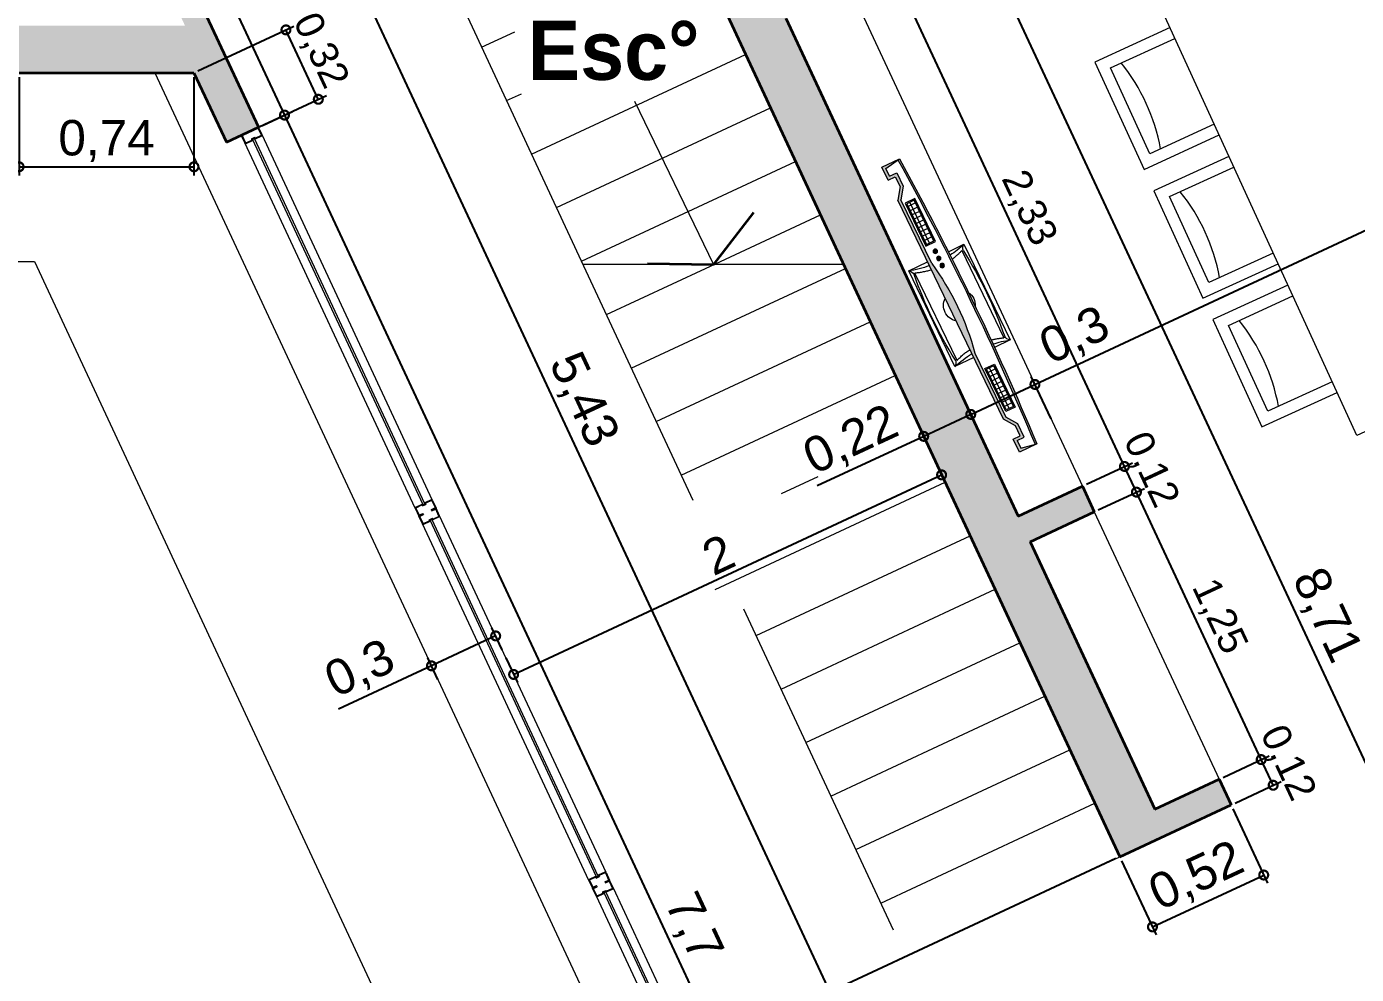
# Model space of a CAD drawing. Header units: millimetres. Extents: x 110427 to 125914, y 76277 to 76441.
# Drawn here: x 114092.03 to 114097.67, y 76383.8 to 76387.81 of the extents above; entities that cross this region are included whole.
import ezdxf

# ---------------------------------------------------------------- set-up
doc = ezdxf.new("R2010")
doc.units = ezdxf.units.MM
doc.linetypes.add('HIDDEN2', pattern=[4.7625, 3.175, -1.5875])
doc.linetypes.add('JIS_02_0.7', pattern=[1.35, 0.75, -0.6])
for name, color, linetype, lineweight in [('0.15', 6, 'Continuous', 15), ('04_CIVIL A CONSTRUIR', 250, 'Continuous', 35), ('06_CIVIL VISTAS GRUESA', 244, 'Continuous', 13), ('07_CIVIL VISTAS MEDIA', 143, 'Continuous', 9), ('08_CIVIL VISTAS FINO', 251, 'Continuous', 5), ('09_CIVIL PROYECCIONES', 230, 'JIS_02_0.7', 5), ('11_CARPINTERIA Y MOBILIARIO', 141, 'Continuous', 9), ('12_HATCH', 8, 'Continuous', 9), ('13_COTAS', 8, 'Continuous', 9)]:
    doc.layers.add(name, color=color, linetype=linetype, lineweight=lineweight)
doc.layers.add('14_TEXTOS', color=4, linetype='Continuous')
doc.styles.add('JDS1', font='GOTHICB.TTF')
doc.styles.add('Swis721 BT', font='swiss.ttf')
doc.dimstyles.new('ISO-23', dxfattribs={"dimscale": 0.03, "dimtxt": 5, "dimasz": 2.5, "dimexe": 1.25, "dimexo": 0.625, "dimtad": 1, "dimtxsty": 'Swis721 BT', "dimblk": 'DOTSMALL', "dimcen": 2.5, "dimclrt": 150, "dimadec": 0, "dimazin": 0, "dimtfac": 1, "dimtmove": 0, "dimatfit": 3, "dimfxl": 0, "dimarcsym": 0})
pattern_1 = [(0, (-691.6089, -394.825658), (0, 0.02), []), (90, (-691.6089, -394.825658), (-0.02, 1e-18), [])]

# ---------------------------------------------------------------- blocks, each defined once
blk = doc.blocks.new('LCD')
at = {"lineweight": 5, "ltscale": 0.5}
for points in [[(0.2106, -0.1015), (0.5108, -0.1015), (0.559, -0.1347), (0.6213, -0.1347), (0.6213, -0.1015), (0.6574, -0.1015), (0.67, -0.171), (0.67, -0.089), (0.6087, -0.089), (0.6087, -0.1222), (0.5629, -0.1222), (0.5147, -0.089), (-0.5147, -0.089), (-0.5629, -0.1222), (-0.6087, -0.1222), (-0.6087, -0.089), (-0.67, -0.089), (-0.67, -0.171), (-0.6574, -0.1015), (-0.6213, -0.1015), (-0.6213, -0.1347), (-0.559, -0.1347), (-0.5108, -0.1015), (-0.2106, -0.1015, 0.093379)], [(0.67, -0.171), (0.6686, -0.1634, -0.02674), (-0.6686, -0.1634), (-0.67, -0.171, 0.026795)], [(-0.2415, -0.1378, 1), (-0.26, -0.1378, 1)], [(-0.2082, -0.1378, 1), (-0.2266, -0.1378, 1)], [(-0.1748, -0.1378, 1), (-0.1932, -0.1378, 1)]]:
    blk.add_hatch(color=98, dxfattribs=at).paths.add_polyline_path(points)
h = blk.add_hatch(color=98, dxfattribs=at)
h.paths.add_polyline_path([(-0.49, -0.1562), (-0.2879, -0.1562), (-0.2879, -0.1115), (-0.49, -0.1115)])
h.paths.add_polyline_path([(-0.4849, -0.1511), (-0.293, -0.1511), (-0.293, -0.1166), (-0.4849, -0.1166)], flags=16)
h = blk.add_hatch(dxfattribs=at)
h.set_pattern_fill('_USER', color=256, scale=0.02, style=0, double=1, pattern_type=0)
h.set_pattern_definition(pattern_1)
h.paths.add_polyline_path([(-0.4849, -0.1511), (-0.293, -0.1511), (-0.293, -0.1166), (-0.4849, -0.1166)])
h = blk.add_hatch(dxfattribs=at)
h.set_pattern_fill('_USER', color=256, scale=0.02, style=0, double=1, pattern_type=0)
h.set_pattern_definition(pattern_1)
h.paths.add_polyline_path([(0.4849, -0.1166), (0.293, -0.1166), (0.293, -0.1511), (0.4849, -0.1511)])
at = {"lineweight": 18, "ltscale": 0.5}
for p, q in [((0.225, 0), (-0.225, 0)), ((-0.225, 0), (-0.225, -0.089)), ((0.225, -0.089), (0.225, 0)), ((-0.225, -0.187), (-0.225, -0.26)), ((0.225, -0.26), (0.225, -0.187)), ((-0.225, -0.26), (0.225, -0.26))]:
    blk.add_line(p, q, dxfattribs=at)
at = {"linetype": 'HIDDEN2', "lineweight": 5, "ltscale": 0.5}
for p, q in [((0.205, -0.02), (-0.205, -0.02)), ((-0.205, -0.24), (0.205, -0.24))]:
    blk.add_line(p, q, dxfattribs=at)
at = {"ltscale": 0.5}
for p, q in [((-0.6087, -0.089), (-0.67, -0.089)), ((-0.67, -0.089), (-0.67, -0.171)), ((-0.6574, -0.1015), (-0.67, -0.171)), ((-0.6213, -0.1015), (-0.6574, -0.1015)), ((-0.6213, -0.1015), (-0.6213, -0.1347)), ((-0.6087, -0.089), (-0.6087, -0.1222)), ((-0.5629, -0.1222), (-0.5147, -0.089)), ((-0.559, -0.1347), (-0.5108, -0.1015)), ((0.5147, -0.089), (-0.5147, -0.089)), ((-0.2106, -0.1015), (-0.5108, -0.1015)), ((0.2106, -0.1015), (0.5108, -0.1015)), ((0.559, -0.1347), (0.5108, -0.1015)), ((0.5629, -0.1222), (0.5147, -0.089)), ((0.67, -0.089), (0.6087, -0.089)), ((0.6087, -0.089), (0.6087, -0.1222)), ((0.6213, -0.1015), (0.6574, -0.1015)), ((0.6213, -0.1015), (0.6213, -0.1347)), ((0.6574, -0.1015), (0.67, -0.171)), ((0.67, -0.171), (0.67, -0.089)), ((-0.6213, -0.1347), (-0.559, -0.1347)), ((-0.6087, -0.1222), (-0.5629, -0.1222)), ((0.6213, -0.1347), (0.559, -0.1347)), ((0.6087, -0.1222), (0.5629, -0.1222))]:
    blk.add_line(p, q, dxfattribs=at)
for points in [[(-0.49, -0.1115), (-0.2879, -0.1115), (-0.2879, -0.1562), (-0.49, -0.1562)], [(0.49, -0.1115), (0.2879, -0.1115), (0.2879, -0.1562), (0.49, -0.1562)], [(-0.4849, -0.1166), (-0.293, -0.1166), (-0.293, -0.1511), (-0.4849, -0.1511)], [(0.4849, -0.1166), (0.293, -0.1166), (0.293, -0.1511), (0.4849, -0.1511)]]:
    blk.add_lwpolyline(points, close=True, dxfattribs=at)
at = {"lineweight": 5, "ltscale": 0.5}
for centre in [(-0.2508, -0.1378), (-0.2174, -0.1378), (-0.184, -0.1378)]:
    blk.add_circle(centre, 0.00921, dxfattribs=at)
at = {"lineweight": 18, "ltscale": 0.5}
for centre, start, end in [((-0.6375, -0.13), 5.4428, 17.4923), ((0.6375, -0.13), 162.5077, 174.5572), ((-0.6375, -0.13), 342.5077, 352.3956), ((0.6375, -0.13), 187.6044, 197.4923)]:
    blk.add_arc(centre, 0.4325, start, end, dxfattribs=at)
at = {"lineweight": 5, "ltscale": 0.5}
for centre, radius, start, end in [((-0.1996, 0.0159), 0.03, 212.1251, 266.9871), ((0.1996, 0.0159), 0.03, 273.0129, 327.8749), ((0, -1.88), 1.8768, 83.8464, 96.1536), ((0, 1.0163), 1.1375, 259.3305, 280.6695), ((0, -0.13), 0.0672, 37.6533, 142.3467), ((0, -0.13), 0.0672, 241.3543, 298.6457), ((-0.1996, -0.2759), 0.03, 93.0129, 147.8749), ((0, 1.62), 1.8768, 263.8464, 276.1536), ((0.1996, -0.2759), 0.03, 32.1251, 86.9871)]:
    blk.add_arc(centre, radius, start, end, dxfattribs=at)
at = {"linetype": 'HIDDEN2', "lineweight": 5, "ltscale": 0.5}
for centre, radius, start, end in [((-0.4905, -0.13), 0.306, 7.7055, 21.071), ((0.4968, -0.13), 0.3118, 159.3448, 172.4407), ((-0.4905, -0.13), 0.306, 338.929, 349.1614), ((0.4968, -0.13), 0.3118, 190.6309, 200.6552)]:
    blk.add_arc(centre, radius, start, end, dxfattribs=at)
at = {"ltscale": 0.5}
for centre, start, end in [((0, 12.3299), 266.93653, 273.06347), ((0, 12.3222), 266.93022, 273.06978)]:
    blk.add_arc(centre, 12.5112, start, end, dxfattribs=at)
blk = doc.blocks.new('_DotSmall')
at = {"color": 0, "linetype": 'ByBlock', "const_width": 0.5}
blk.add_lwpolyline([(-0.0625, 0, 1), (0.0625, 0, 1)], format="xyb", close=True, dxfattribs=at)
blk = doc.blocks.new('*D510')
at = {"layer": '13_COTAS', "color": 0, "lineweight": -2}
for p, q in [((114095.5793, 76389.2103), (114095.5623, 76389.2024)), ((114099.2768, 76381.3253), (114095.5963, 76389.2182)), ((114099.2722, 76381.3231), (114099.3108, 76381.3411))]:
    blk.add_line(p, q, dxfattribs=at)
at = {"layer": 'Defpoints', "color": 0}
for p in [(114095.5963, 76389.2182), (114095.5963, 76389.2182), (114099.2552, 76381.3151)]:
    blk.add_point(p, dxfattribs=at)
at = {"layer": '13_COTAS', "color": 0, "lineweight": -2, "xscale": 0.075, "yscale": 0.075, "zscale": 0.075}
for p, rotation in [((114095.5963, 76389.2182), 114.9999989492911), ((114099.2768, 76381.3253), 294.9999989492911)]:
    blk.add_blockref('_DotSmall', p, dxfattribs=dict(at, rotation=rotation))
at = {"layer": '13_COTAS', "color": 150, "insert": (114097.5355, 76385.3179), "char_height": 0.15, "attachment_point": 5, "rotation": 295, "style": 'Swis721 BT'}
blk.add_mtext('8,71', dxfattribs=at)
blk = doc.blocks.new('*D440')
at = {"layer": '13_COTAS', "color": 0, "lineweight": -2}
for p, q in [((114094.0214, 76385.2332), (114093.7496, 76385.1064)), ((114094.0487, 76385.1747), (114094.0056, 76385.2671)), ((114093.7496, 76385.1064), (114093.3564, 76384.923)), ((114093.7768, 76385.0479), (114093.7337, 76385.1404))]:
    blk.add_line(p, q, dxfattribs=at)
at = {"layer": 'Defpoints', "color": 0}
for p in [(114094.0214, 76385.2332), (114094.0566, 76385.1577), (114093.7848, 76385.0309)]:
    blk.add_point(p, dxfattribs=at)
at = {"layer": '13_COTAS', "color": 0, "lineweight": -2, "xscale": 0.075, "yscale": 0.075, "zscale": 0.075}
for p, rotation in [((114094.0214, 76385.2332), 24.99999999903749), ((114093.7496, 76385.1064), 204.9999999990375)]:
    blk.add_blockref('_DotSmall', p, dxfattribs=dict(at, rotation=rotation))
at = {"layer": '13_COTAS', "color": 150, "insert": (114093.4497, 76385.087), "char_height": 0.15, "attachment_point": 5, "rotation": 25, "style": 'Swis721 BT'}
blk.add_mtext('0,3', dxfattribs=at)
blk = doc.blocks.new('*D441')
at = {"layer": '13_COTAS', "color": 0, "lineweight": -2}
for p, q in [((114094.0975, 76385.07), (114095.9101, 76385.9152)), ((114095.9181, 76385.8982), (114095.926, 76385.8812)), ((114094.0645, 76385.1407), (114094.1134, 76385.036))]:
    blk.add_line(p, q, dxfattribs=at)
at = {"layer": 'Defpoints', "color": 0}
for p in [(114095.9101, 76385.9152), (114095.9101, 76385.9152), (114094.0566, 76385.1577)]:
    blk.add_point(p, dxfattribs=at)
at = {"layer": '13_COTAS', "color": 0, "lineweight": -2, "xscale": 0.075, "yscale": 0.075, "zscale": 0.075}
for p, rotation in [((114095.9101, 76385.9152), 24.99999753929703), ((114094.0975, 76385.07), 204.999997539297)]:
    blk.add_blockref('_DotSmall', p, dxfattribs=dict(at, rotation=rotation))
at = {"layer": '13_COTAS', "color": 150, "insert": (114094.9642, 76385.5776), "char_height": 0.15, "attachment_point": 5, "rotation": 25, "style": 'Swis721 BT'}
blk.add_mtext('2', dxfattribs=at)
blk = doc.blocks.new('*D442')
at = {"layer": '13_COTAS', "color": 0, "lineweight": -2}
for p, q in [((114096.0334, 76386.1714), (114095.8341, 76386.0784)), ((114096.1016, 76386.0252), (114096.0176, 76386.2054)), ((114095.9022, 76385.9322), (114095.8182, 76386.1124)), ((114095.8341, 76386.0784), (114095.3835, 76385.8683))]:
    blk.add_line(p, q, dxfattribs=at)
at = {"layer": 'Defpoints', "color": 0}
for p in [(114096.0334, 76386.1714), (114096.1095, 76386.0082), (114095.9101, 76385.9152)]:
    blk.add_point(p, dxfattribs=at)
at = {"layer": '13_COTAS', "color": 0, "lineweight": -2, "xscale": 0.075, "yscale": 0.075, "zscale": 0.075}
for p, rotation in [((114096.0334, 76386.1714), 24.99999753929703), ((114095.8341, 76386.0784), 204.999997539297)]:
    blk.add_blockref('_DotSmall', p, dxfattribs=dict(at, rotation=rotation))
at = {"layer": '13_COTAS', "color": 150, "insert": (114095.5287, 76386.0564), "char_height": 0.15, "attachment_point": 5, "rotation": 25, "style": 'Swis721 BT'}
blk.add_mtext('0,22', dxfattribs=at)
blk = doc.blocks.new('*D443')
at = {"layer": '13_COTAS', "color": 0, "lineweight": -2}
for p, q in [((114096.3053, 76386.2981), (114096.6623, 76386.4646)), ((114096.0334, 76386.1714), (114096.3053, 76386.2981)), ((114096.3735, 76386.152), (114096.2895, 76386.3321)), ((114096.1016, 76386.0252), (114096.0176, 76386.2054))]:
    blk.add_line(p, q, dxfattribs=at)
at = {"layer": 'Defpoints', "color": 0}
for p in [(114096.3053, 76386.2981), (114096.3814, 76386.135), (114096.1095, 76386.0082)]:
    blk.add_point(p, dxfattribs=at)
at = {"layer": '13_COTAS', "color": 0, "lineweight": -2, "xscale": 0.075, "yscale": 0.075, "zscale": 0.075}
for p, rotation in [((114096.3053, 76386.2981), 24.99999753929703), ((114096.0334, 76386.1714), 204.999997539297)]:
    blk.add_blockref('_DotSmall', p, dxfattribs=dict(at, rotation=rotation))
at = {"layer": '13_COTAS', "color": 150, "insert": (114096.4767, 76386.4985), "char_height": 0.15, "attachment_point": 5, "rotation": 25, "style": 'Swis721 BT'}
blk.add_mtext('0,3', dxfattribs=at)
blk = doc.blocks.new('*D444')
at = {"layer": '13_COTAS', "color": 0, "lineweight": -2}
for p, q in [((114096.3053, 76386.2982), (114099.9306, 76387.9886)), ((114099.9987, 76387.8425), (114099.9147, 76388.0226)), ((114096.3735, 76386.152), (114096.2895, 76386.3321))]:
    blk.add_line(p, q, dxfattribs=at)
at = {"layer": 'Defpoints', "color": 0}
for p in [(114099.9306, 76387.9886), (114100.0067, 76387.8255), (114096.3814, 76386.135)]:
    blk.add_point(p, dxfattribs=at)
at = {"layer": '13_COTAS', "color": 0, "lineweight": -2, "xscale": 0.075, "yscale": 0.075, "zscale": 0.075}
for p, rotation in [((114099.9306, 76387.9886), 24.99999753929703), ((114096.3053, 76386.2982), 204.999997539297)]:
    blk.add_blockref('_DotSmall', p, dxfattribs=dict(at, rotation=rotation))
at = {"layer": '13_COTAS', "color": 150, "insert": (114097.8912, 76387.1411), "char_height": 0.15, "attachment_point": 5, "rotation": 25, "style": 'Swis721 BT'}
blk.add_mtext('4', dxfattribs=at)
blk = doc.blocks.new('*D327')
at = {"layer": '06_CIVIL VISTAS GRUESA', "color": 0, "lineweight": -2}
for p, q in [((114092.0032, 76387.5996), (114092.0032, 76387.1826)), ((114092.7437, 76387.5996), (114092.7437, 76387.1826)), ((114092.0032, 76387.2201), (114092.7437, 76387.2201))]:
    blk.add_line(p, q, dxfattribs=at)
at = {"layer": 'Defpoints', "color": 0}
for p in [(114092.0032, 76387.6183), (114092.7437, 76387.6183), (114092.7437, 76387.2201)]:
    blk.add_point(p, dxfattribs=at)
at = {"layer": '06_CIVIL VISTAS GRUESA', "color": 0, "lineweight": -2, "xscale": 0.075, "yscale": 0.075, "zscale": 0.075, "rotation": 180}
blk.add_blockref('_DotSmall', (114092.0032, 76387.2201), dxfattribs=at)
at = {"layer": '06_CIVIL VISTAS GRUESA', "color": 0, "lineweight": -2, "xscale": 0.075, "yscale": 0.075, "zscale": 0.075}
blk.add_blockref('_DotSmall', (114092.7437, 76387.2201), dxfattribs=at)
at = {"layer": '06_CIVIL VISTAS GRUESA', "color": 150, "insert": (114092.3734, 76387.3293), "char_height": 0.15, "attachment_point": 5, "style": 'Swis721 BT'}
blk.add_mtext('0,74', dxfattribs=at)
blk = doc.blocks.new('*D420')
at = {"layer": '13_COTAS', "color": 0, "lineweight": -2}
for p, q in [((114092.1802, 76389.2262), (114092.3075, 76389.2855)), ((114092.2735, 76389.2697), (114093.1271, 76387.4392)), ((114093.0338, 76387.3956), (114093.1611, 76387.455))]:
    blk.add_line(p, q, dxfattribs=at)
at = {"layer": 'Defpoints', "color": 0}
for p in [(114092.1632, 76389.2182), (114093.1271, 76387.4392), (114093.0168, 76387.3877)]:
    blk.add_point(p, dxfattribs=at)
at = {"layer": '13_COTAS', "color": 0, "lineweight": -2, "xscale": 0.075, "yscale": 0.075, "zscale": 0.075}
for p, rotation in [((114092.2735, 76389.2697), 115.0000001007015), ((114093.1271, 76387.4392), 295.0000001007015)]:
    blk.add_blockref('_DotSmall', p, dxfattribs=dict(at, rotation=rotation))
at = {"layer": '13_COTAS', "color": 150, "insert": (114092.7829, 76388.3929), "char_height": 0.12, "attachment_point": 5, "rotation": 295, "style": 'Swis721 BT'}
blk.add_mtext('2,02', dxfattribs=at)
blk = doc.blocks.new('*D421')
at = {"layer": '13_COTAS', "color": 0, "lineweight": -2}
for p, q in [((114093.0338, 76387.3956), (114093.1612, 76387.455)), ((114093.1272, 76387.4392), (114096.3814, 76380.4606)), ((114096.288, 76380.417), (114096.4154, 76380.4764))]:
    blk.add_line(p, q, dxfattribs=at)
at = {"layer": 'Defpoints', "color": 0}
for p in [(114093.0168, 76387.3877), (114096.3814, 76380.4606), (114096.271, 76380.4091)]:
    blk.add_point(p, dxfattribs=at)
at = {"layer": '13_COTAS', "color": 0, "lineweight": -2, "xscale": 0.075, "yscale": 0.075, "zscale": 0.075}
for p, rotation in [((114093.1272, 76387.4392), 115.0002636944665), ((114096.3814, 76380.4606), 295.0002636944664)]:
    blk.add_blockref('_DotSmall', p, dxfattribs=dict(at, rotation=rotation))
at = {"layer": '13_COTAS', "color": 150, "insert": (114094.8533, 76383.996), "char_height": 0.15, "attachment_point": 5, "rotation": 295.0003, "style": 'Swis721 BT'}
blk.add_mtext('7,7', dxfattribs=at)
blk = doc.blocks.new('*D422')
at = {"layer": '13_COTAS', "color": 0, "lineweight": -2}
for p, q in [((114092.7607, 76387.6262), (114093.1673, 76387.8158)), ((114093.2704, 76387.506), (114093.1333, 76387.8)), ((114092.8978, 76387.3322), (114093.3044, 76387.5218))]:
    blk.add_line(p, q, dxfattribs=at)
at = {"layer": 'Defpoints', "color": 0}
for p in [(114093.1333, 76387.8), (114092.7437, 76387.6183), (114092.8808, 76387.3243)]:
    blk.add_point(p, dxfattribs=at)
at = {"layer": '13_COTAS', "color": 0, "lineweight": -2, "xscale": 0.075, "yscale": 0.075, "zscale": 0.075}
for p, rotation in [((114093.1333, 76387.8), 115.0000000016302), ((114093.2704, 76387.506), 295.0000000016302)]:
    blk.add_blockref('_DotSmall', p, dxfattribs=dict(at, rotation=rotation))
at = {"layer": '13_COTAS', "color": 150, "insert": (114093.2755, 76387.7106), "char_height": 0.12, "attachment_point": 5, "rotation": 295, "style": 'Swis721 BT'}
blk.add_mtext('0,32', dxfattribs=at)
blk = doc.blocks.new('*D423')
at = {"layer": '13_COTAS', "color": 0, "lineweight": -2}
for p, q in [((114094.3529, 76389.2103), (114093.1076, 76388.6296)), ((114093.1416, 76388.6455), (114095.4361, 76383.7248)), ((114096.6475, 76384.2897), (114095.4021, 76383.709))]:
    blk.add_line(p, q, dxfattribs=at)
at = {"layer": 'Defpoints', "color": 0}
for p in [(114094.3699, 76389.2182), (114096.6644, 76384.2976), (114095.4361, 76383.7248)]:
    blk.add_point(p, dxfattribs=at)
at = {"layer": '13_COTAS', "color": 0, "lineweight": -2, "xscale": 0.075, "yscale": 0.075, "zscale": 0.075}
for p, rotation in [((114093.1416, 76388.6455), 114.9999999980233), ((114095.4361, 76383.7248), 294.9999999980233)]:
    blk.add_blockref('_DotSmall', p, dxfattribs=dict(at, rotation=rotation))
at = {"layer": '13_COTAS', "color": 150, "insert": (114094.3878, 76386.2313), "char_height": 0.15, "attachment_point": 5, "rotation": 295, "style": 'Swis721 BT'}
blk.add_mtext('5,43', dxfattribs=at)
blk = doc.blocks.new('*D424')
at = {"layer": '13_COTAS', "color": 0, "lineweight": -2}
for p, q in [((114097.1437, 76384.5004), (114097.2901, 76384.1865)), ((114096.6724, 76384.2806), (114096.8188, 76383.9667)), ((114096.8029, 76384.0007), (114097.2742, 76384.2205))]:
    blk.add_line(p, q, dxfattribs=at)
at = {"layer": 'Defpoints', "color": 0}
for p in [(114097.1358, 76384.5174), (114096.6645, 76384.2976), (114097.2742, 76384.2205)]:
    blk.add_point(p, dxfattribs=at)
at = {"layer": '13_COTAS', "color": 0, "lineweight": -2, "xscale": 0.075, "yscale": 0.075, "zscale": 0.075}
for p, rotation in [((114097.2742, 76384.2205), 24.99999999054228), ((114096.8029, 76384.0007), 204.9999999905423)]:
    blk.add_blockref('_DotSmall', p, dxfattribs=dict(at, rotation=rotation))
at = {"layer": '13_COTAS', "color": 150, "insert": (114096.9924, 76384.2095), "char_height": 0.15, "attachment_point": 5, "rotation": 25, "style": 'Swis721 BT'}
blk.add_mtext('0,52', dxfattribs=at)
blk = doc.blocks.new('*D425')
at = {"layer": '13_COTAS', "color": 0, "lineweight": -2}
for p, q in [((114097.102, 76384.6341), (114097.2974, 76384.7252)), ((114097.3141, 76384.6006), (114097.2634, 76384.7093)), ((114097.1527, 76384.5253), (114097.3481, 76384.6164))]:
    blk.add_line(p, q, dxfattribs=at)
at = {"layer": 'Defpoints', "color": 0}
for p in [(114097.2634, 76384.7093), (114097.085, 76384.6262), (114097.1358, 76384.5174)]:
    blk.add_point(p, dxfattribs=at)
at = {"layer": '13_COTAS', "color": 0, "lineweight": -2, "xscale": 0.075, "yscale": 0.075, "zscale": 0.075}
for p, rotation in [((114097.2634, 76384.7093), 114.999999990934), ((114097.3141, 76384.6006), 294.999999990934)]:
    blk.add_blockref('_DotSmall', p, dxfattribs=dict(at, rotation=rotation))
at = {"layer": '13_COTAS', "color": 150, "insert": (114097.3713, 76384.6934), "char_height": 0.12, "attachment_point": 5, "rotation": 295, "style": 'Swis721 BT'}
blk.add_mtext('0,12', dxfattribs=at)
blk = doc.blocks.new('*D426')
at = {"layer": '13_COTAS', "color": 0, "lineweight": -2}
for p, q in [((114096.5737, 76385.7669), (114096.7691, 76385.8581)), ((114097.2634, 76384.7093), (114096.7351, 76385.8422)), ((114097.102, 76384.6341), (114097.2974, 76384.7252))]:
    blk.add_line(p, q, dxfattribs=at)
at = {"layer": 'Defpoints', "color": 0}
for p in [(114096.7351, 76385.8422), (114096.5567, 76385.759), (114097.085, 76384.6261)]:
    blk.add_point(p, dxfattribs=at)
at = {"layer": '13_COTAS', "color": 0, "lineweight": -2, "xscale": 0.075, "yscale": 0.075, "zscale": 0.075}
for p, rotation in [((114096.7351, 76385.8422), 115.0000100572476), ((114097.2634, 76384.7093), 295.0000100572476)]:
    blk.add_blockref('_DotSmall', p, dxfattribs=dict(at, rotation=rotation))
at = {"layer": '13_COTAS', "color": 150, "insert": (114097.0818, 76385.3143), "char_height": 0.12, "attachment_point": 5, "rotation": 295, "style": 'Swis721 BT'}
blk.add_mtext('1,25', dxfattribs=at)
blk = doc.blocks.new('*D257')
at = {"layer": '13_COTAS', "color": 0, "lineweight": -2}
for p, q in [((114096.523, 76385.8757), (114096.7184, 76385.9668)), ((114096.7351, 76385.8422), (114096.6844, 76385.951)), ((114096.5737, 76385.7669), (114096.7691, 76385.8581))]:
    blk.add_line(p, q, dxfattribs=at)
at = {"layer": 'Defpoints', "color": 0}
for p in [(114096.6844, 76385.951), (114096.506, 76385.8678), (114096.5567, 76385.759)]:
    blk.add_point(p, dxfattribs=at)
at = {"layer": '13_COTAS', "color": 0, "lineweight": -2, "xscale": 0.075, "yscale": 0.075, "zscale": 0.075}
for p, rotation in [((114096.6844, 76385.951), 115.0000000006787), ((114096.7351, 76385.8422), 295.0000000006787)]:
    blk.add_blockref('_DotSmall', p, dxfattribs=dict(at, rotation=rotation))
at = {"layer": '13_COTAS', "color": 150, "insert": (114096.7923, 76385.9351), "char_height": 0.12, "attachment_point": 5, "rotation": 295, "style": 'Swis721 BT'}
blk.add_mtext('0,12', dxfattribs=at)
blk = doc.blocks.new('*D427')
at = {"layer": '13_COTAS', "color": 0, "lineweight": -2}
for p, q in [((114095.5397, 76387.9845), (114095.735, 76388.0756)), ((114096.6844, 76385.951), (114095.7011, 76388.0598)), ((114096.523, 76385.8757), (114096.7184, 76385.9668))]:
    blk.add_line(p, q, dxfattribs=at)
at = {"layer": 'Defpoints', "color": 0}
for p in [(114095.7011, 76388.0598), (114095.5227, 76387.9766), (114096.506, 76385.8678)]:
    blk.add_point(p, dxfattribs=at)
at = {"layer": '13_COTAS', "color": 0, "lineweight": -2, "xscale": 0.075, "yscale": 0.075, "zscale": 0.075}
for p, rotation in [((114095.7011, 76388.0598), 115.0000465365312), ((114096.6844, 76385.951), 295.0000465365312)]:
    blk.add_blockref('_DotSmall', p, dxfattribs=dict(at, rotation=rotation))
at = {"layer": '13_COTAS', "color": 150, "insert": (114096.2753, 76387.0439), "char_height": 0.12, "attachment_point": 5, "rotation": 295, "style": 'Swis721 BT'}
blk.add_mtext('2,33', dxfattribs=at)

msp = doc.modelspace()

# ---------------------------------------------------------------- hatches: boundary and pattern name
at = {"layer": '12_HATCH'}
h = msp.add_hatch(color=1, dxfattribs=at)
h.dxf.hatch_style = 1
h.paths.add_polyline_path([(114093.3882, 76389.5182), (114092.0032, 76389.5182), (114092.0032, 76389.2182), (114092.0532, 76389.2182), (114092.7056, 76387.8183), (114092.0032, 76387.8183), (114092.0032, 76387.6183), (114092.7437, 76387.6183), (114092.8808, 76387.3243), (114093.0168, 76387.3877), (114092.1632, 76389.2182), (114093.3882, 76389.2182)])
h = msp.add_hatch(color=1, dxfattribs=at)
h.dxf.hatch_style = 1
h.paths.add_polyline_path([(114094.9437, 76389.5182), (114094.2882, 76389.5182), (114094.2882, 76389.2182), (114094.3699, 76389.2182), (114096.6645, 76384.2976), (114097.1358, 76384.5174), (114097.085, 76384.6261), (114096.8131, 76384.4994), (114096.2848, 76385.6322), (114096.5567, 76385.759), (114096.506, 76385.8678), (114096.2341, 76385.741), (114095.2508, 76387.8498), (114095.5227, 76387.9766), (114095.472, 76388.0853), (114095.2001, 76387.9586), (114094.6127, 76389.2182), (114094.9437, 76389.2182)])

# ---------------------------------------------------------------- linework, layer by layer
at = {"layer": '0.15'}
msp.add_line((114092.0686, 76386.8183), (114095.274, 76379.9442), dxfattribs=at)
at = {"layer": '04_CIVIL A CONSTRUIR'}
for p, q in [((114092.1632, 76389.2182), (114093.0168, 76387.3877)), ((114094.3699, 76389.2182), (114096.6644, 76384.2976)), ((114095.2508, 76387.8498), (114096.2341, 76385.741)), ((114092.0032, 76387.6183), (114092.7437, 76387.6183)), ((114092.7437, 76387.6183), (114092.8808, 76387.3243)), ((114092.8808, 76387.3243), (114093.0168, 76387.3877)), ((114094.9435, 76386.8052), (114095.1144, 76387.0264)), ((114094.9435, 76386.8052), (114094.664, 76386.8093)), ((114096.2341, 76385.741), (114096.506, 76385.8678)), ((114096.506, 76385.8678), (114096.5567, 76385.759)), ((114096.2848, 76385.6322), (114096.5567, 76385.759)), ((114096.2848, 76385.6322), (114096.8131, 76384.4994)), ((114096.8131, 76384.4994), (114097.085, 76384.6262)), ((114097.085, 76384.6262), (114097.1358, 76384.5174)), ((114096.6645, 76384.2976), (114097.1358, 76384.5174))]:
    msp.add_line(p, q, dxfattribs=at)
at = {"layer": '06_CIVIL VISTAS GRUESA'}
for p, q in [((114093.8564, 76387.9534), (114094.3841, 76386.8217)), ((114093.962, 76387.7268), (114094.1027, 76387.7924)), ((114094.1733, 76387.2737), (114095.0797, 76387.6963)), ((114094.0677, 76387.5002), (114094.131, 76387.5298)), ((114094.279, 76387.0471), (114095.1853, 76387.4697)), ((114094.3846, 76386.8205), (114095.291, 76387.2431)), ((114094.9107, 76386.79), (114095.3966, 76387.0166))]:
    msp.add_line(p, q, dxfattribs=at)
at = {"layer": '07_CIVIL VISTAS MEDIA'}
for p, q in [((114092.9443, 76387.3539), (114092.9628, 76387.3625)), ((114092.9443, 76387.3539), (114092.9628, 76387.3625)), ((114092.9595, 76387.3213), (114092.9443, 76387.3539)), ((114092.9622, 76387.3225), (114092.9487, 76387.3515)), ((114092.9491, 76387.3529), (114092.964, 76387.3598)), ((114092.9628, 76387.3625), (114092.964, 76387.3598)), ((114092.9982, 76387.3791), (114093.0168, 76387.3877)), ((114092.9982, 76387.3791), (114093.0168, 76387.3877)), ((114092.9982, 76387.3791), (114092.9995, 76387.3763)), ((114092.9995, 76387.3763), (114093.0144, 76387.3833)), ((114093.0288, 76387.3525), (114093.0042, 76387.341)), ((114093.0293, 76387.3538), (114093.0157, 76387.3828)), ((114093.032, 76387.3551), (114093.0168, 76387.3877)), ((114093.7537, 76385.8074), (114093.032, 76387.3551)), ((114093.6811, 76385.7736), (114092.9595, 76387.3213)), ((114092.9635, 76387.322), (114092.9881, 76387.3335)), ((114092.9648, 76387.3193), (114092.9921, 76387.3321)), ((114092.987, 76387.3384), (114093.0012, 76387.345)), ((114092.987, 76387.3384), (114092.9886, 76387.3348)), ((114092.9909, 76387.3369), (114092.9998, 76387.341)), ((114092.9909, 76387.3369), (114092.9926, 76387.3334)), ((114092.9921, 76387.3365), (114092.9994, 76387.3399)), ((114093.7138, 76385.7888), (114092.9921, 76387.3365)), ((114093.721, 76385.7922), (114092.9994, 76387.3399)), ((114093.0014, 76387.3375), (114092.9998, 76387.341)), ((114093.0029, 76387.3415), (114093.0012, 76387.345)), ((114093.03, 76387.3498), (114093.0027, 76387.337)), ((114093.6831, 76385.7789), (114093.7104, 76385.7917)), ((114093.6839, 76385.7749), (114093.6974, 76385.7459)), ((114093.6843, 76385.7762), (114093.7089, 76385.7877)), ((114093.7119, 76385.7837), (114093.7103, 76385.7872)), ((114093.7134, 76385.7877), (114093.7117, 76385.7912)), ((114093.7119, 76385.7837), (114093.7262, 76385.7903)), ((114093.7134, 76385.7877), (114093.7222, 76385.7918)), ((114093.7138, 76385.7888), (114093.721, 76385.7922)), ((114093.7206, 76385.7953), (114093.7222, 76385.7918)), ((114093.7483, 76385.8094), (114093.721, 76385.7966)), ((114093.7245, 76385.7939), (114093.7262, 76385.7903)), ((114093.7496, 76385.8067), (114093.725, 76385.7952)), ((114093.7491, 76385.7689), (114093.764, 76385.7758)), ((114093.7503, 76385.7662), (114093.7689, 76385.7748)), ((114093.7503, 76385.7662), (114093.7689, 76385.7748)), ((114093.7509, 76385.8062), (114093.7645, 76385.7772)), ((114093.7537, 76385.8074), (114093.7689, 76385.7748)), ((114093.7841, 76385.7422), (114093.7689, 76385.7748)), ((114093.6811, 76385.7736), (114093.6964, 76385.741)), ((114093.6964, 76385.741), (114093.7149, 76385.7496)), ((114093.6964, 76385.741), (114093.7149, 76385.7496)), ((114093.7116, 76385.7084), (114093.6964, 76385.741)), ((114093.6987, 76385.7454), (114093.7136, 76385.7523)), ((114093.7143, 76385.7096), (114093.7007, 76385.7387)), ((114093.7012, 76385.74), (114093.7161, 76385.7469)), ((114093.7149, 76385.7496), (114093.7136, 76385.7523)), ((114093.7149, 76385.7496), (114093.7161, 76385.7469)), ((114093.7156, 76385.7092), (114093.7402, 76385.7206)), ((114093.7169, 76385.7065), (114093.7442, 76385.7192)), ((114093.7391, 76385.7255), (114093.7533, 76385.7321)), ((114093.7391, 76385.7255), (114093.7407, 76385.722)), ((114093.743, 76385.724), (114093.7519, 76385.7281)), ((114093.743, 76385.724), (114093.7447, 76385.7205)), ((114093.7442, 76385.7236), (114093.7515, 76385.727)), ((114094.449, 76384.2122), (114093.7442, 76385.7236)), ((114093.7503, 76385.7662), (114093.7491, 76385.7689)), ((114093.7503, 76385.7662), (114093.7516, 76385.7635)), ((114094.4562, 76384.2156), (114093.7515, 76385.727)), ((114093.7516, 76385.7635), (114093.7665, 76385.7704)), ((114093.7535, 76385.7246), (114093.7519, 76385.7281)), ((114093.755, 76385.7286), (114093.7533, 76385.7321)), ((114093.7821, 76385.7369), (114093.7548, 76385.7242)), ((114093.7809, 76385.7396), (114093.7563, 76385.7281)), ((114093.7814, 76385.7409), (114093.7678, 76385.7699)), ((114094.4889, 76384.2308), (114093.7841, 76385.7422)), ((114094.4163, 76384.197), (114093.7116, 76385.7084)), ((114094.4183, 76384.2023), (114094.4456, 76384.215)), ((114094.4183, 76384.2023), (114094.4456, 76384.215)), ((114094.419, 76384.1983), (114094.4326, 76384.1692)), ((114094.419, 76384.1983), (114094.4326, 76384.1692)), ((114094.4195, 76384.1996), (114094.4441, 76384.2111)), ((114094.4195, 76384.1996), (114094.4441, 76384.2111)), ((114094.4471, 76384.2071), (114094.4455, 76384.2106)), ((114094.4471, 76384.2071), (114094.4455, 76384.2106)), ((114094.4486, 76384.211), (114094.4469, 76384.2145)), ((114094.4486, 76384.211), (114094.4469, 76384.2145)), ((114094.4471, 76384.2071), (114094.4614, 76384.2137)), ((114094.4471, 76384.2071), (114094.4614, 76384.2137)), ((114094.4486, 76384.211), (114094.4574, 76384.2152)), ((114094.4486, 76384.211), (114094.4574, 76384.2152)), ((114094.449, 76384.2122), (114094.4562, 76384.2156)), ((114094.449, 76384.2122), (114094.4562, 76384.2156)), ((114094.4558, 76384.2187), (114094.4574, 76384.2152)), ((114094.4558, 76384.2187), (114094.4574, 76384.2152)), ((114094.4835, 76384.2327), (114094.4562, 76384.22)), ((114094.4835, 76384.2327), (114094.4562, 76384.22)), ((114094.4597, 76384.2172), (114094.4614, 76384.2137)), ((114094.4597, 76384.2172), (114094.4614, 76384.2137)), ((114094.4848, 76384.23), (114094.4602, 76384.2186)), ((114094.4848, 76384.23), (114094.4602, 76384.2186)), ((114094.4843, 76384.1922), (114094.4992, 76384.1992)), ((114094.4843, 76384.1922), (114094.4992, 76384.1992)), ((114094.4855, 76384.1895), (114094.5041, 76384.1982)), ((114094.4855, 76384.1895), (114094.5041, 76384.1982)), ((114094.4855, 76384.1895), (114094.5041, 76384.1982)), ((114094.4855, 76384.1895), (114094.5041, 76384.1982)), ((114094.4861, 76384.2295), (114094.4997, 76384.2005)), ((114094.4861, 76384.2295), (114094.4997, 76384.2005)), ((114094.4889, 76384.2308), (114094.5041, 76384.1982)), ((114094.4889, 76384.2308), (114094.5041, 76384.1982)), ((114094.5193, 76384.1656), (114094.5041, 76384.1982)), ((114094.5193, 76384.1656), (114094.5041, 76384.1982)), ((114094.4163, 76384.197), (114094.4316, 76384.1644)), ((114094.4163, 76384.197), (114094.4316, 76384.1644)), ((114094.4316, 76384.1644), (114094.4501, 76384.173)), ((114094.4316, 76384.1644), (114094.4501, 76384.173)), ((114094.4316, 76384.1644), (114094.4501, 76384.173)), ((114094.4316, 76384.1644), (114094.4501, 76384.173)), ((114094.4468, 76384.1318), (114094.4316, 76384.1644)), ((114094.4468, 76384.1318), (114094.4316, 76384.1644)), ((114094.4339, 76384.1688), (114094.4488, 76384.1757)), ((114094.4339, 76384.1688), (114094.4488, 76384.1757)), ((114094.4495, 76384.133), (114094.4359, 76384.162)), ((114094.4495, 76384.133), (114094.4359, 76384.162)), ((114094.4364, 76384.1633), (114094.4513, 76384.1703)), ((114094.4364, 76384.1633), (114094.4513, 76384.1703)), ((114094.4501, 76384.173), (114094.4488, 76384.1757)), ((114094.4501, 76384.173), (114094.4488, 76384.1757)), ((114094.4501, 76384.173), (114094.4513, 76384.1703)), ((114094.4501, 76384.173), (114094.4513, 76384.1703)), ((114094.4508, 76384.1325), (114094.4754, 76384.144)), ((114094.4508, 76384.1325), (114094.4754, 76384.144)), ((114094.4521, 76384.1298), (114094.4794, 76384.1425)), ((114094.4521, 76384.1298), (114094.4794, 76384.1425)), ((114094.4743, 76384.1488), (114094.4885, 76384.1555)), ((114094.4743, 76384.1488), (114094.4885, 76384.1555)), ((114094.4743, 76384.1488), (114094.4759, 76384.1453)), ((114094.4743, 76384.1488), (114094.4759, 76384.1453)), ((114094.4782, 76384.1474), (114094.4871, 76384.1515)), ((114094.4782, 76384.1474), (114094.4871, 76384.1515)), ((114094.4782, 76384.1474), (114094.4799, 76384.1439)), ((114094.4782, 76384.1474), (114094.4799, 76384.1439)), ((114094.4794, 76384.147), (114094.4866, 76384.1504)), ((114094.4794, 76384.147), (114094.4866, 76384.1504)), ((114094.4794, 76384.147), (114095.1842, 76382.6356)), ((114094.4855, 76384.1895), (114094.4843, 76384.1922)), ((114094.4855, 76384.1895), (114094.4843, 76384.1922)), ((114094.4855, 76384.1895), (114094.4868, 76384.1868)), ((114094.4855, 76384.1895), (114094.4868, 76384.1868)), ((114094.4867, 76384.1504), (114095.1915, 76382.639)), ((114094.4868, 76384.1868), (114094.5017, 76384.1938)), ((114094.4868, 76384.1868), (114094.5017, 76384.1938)), ((114094.4887, 76384.148), (114094.4871, 76384.1515)), ((114094.4887, 76384.148), (114094.4871, 76384.1515)), ((114094.4902, 76384.152), (114094.4885, 76384.1555)), ((114094.4902, 76384.152), (114094.4885, 76384.1555)), ((114094.5173, 76384.1602), (114094.49, 76384.1475)), ((114094.5173, 76384.1602), (114094.49, 76384.1475)), ((114094.5161, 76384.163), (114094.4915, 76384.1515)), ((114094.5161, 76384.163), (114094.4915, 76384.1515)), ((114094.5166, 76384.1643), (114094.503, 76384.1933)), ((114094.5166, 76384.1643), (114094.503, 76384.1933)), ((114094.5193, 76384.1656), (114094.9033, 76383.3419)), ((114094.4468, 76384.1318), (114095.1516, 76382.6204))]:
    msp.add_line(p, q, dxfattribs=at)
for centre, radius, start, end in [((114092.9496, 76387.352), 0.001, 114.8419, 205), ((114093.0148, 76387.3824), 0.001, 25, 115), ((114093.0284, 76387.3534), 0.001, 295, 25), ((114093.0283, 76387.3534), 0.004, 295, 25), ((114092.9631, 76387.323), 0.004, 205, 295), ((114092.9631, 76387.3229), 0.001, 205, 295), ((114092.9877, 76387.3344), 0.001, 295, 25), ((114093.0023, 76387.3379), 0.001, 205, 295), ((114093.0038, 76387.3419), 0.001, 205, 295), ((114093.6848, 76385.7753), 0.004, 115, 205), ((114093.6848, 76385.7753), 0.001, 115, 205), ((114093.7094, 76385.7868), 0.001, 25, 115), ((114093.7215, 76385.7957), 0.001, 115, 205), ((114093.7254, 76385.7943), 0.001, 115, 205), ((114093.75, 76385.8057), 0.004, 25, 115), ((114093.75, 76385.8058), 0.001, 25, 115), ((114093.7636, 76385.7767), 0.001, 295, 25), ((114093.6983, 76385.7463), 0.001, 205, 295.1581), ((114093.7017, 76385.7391), 0.001, 114.8419, 205), ((114093.7398, 76385.7215), 0.001, 295, 25), ((114093.7544, 76385.7251), 0.001, 205, 295), ((114093.7559, 76385.729), 0.001, 205, 295), ((114093.7669, 76385.7695), 0.001, 25, 115), ((114093.7805, 76385.7405, 0), 0.001, 295, 25), ((114093.7804, 76385.7405), 0.004, 295, 25), ((114093.7152, 76385.7101), 0.004, 205, 295), ((114093.7152, 76385.7101), 0.001, 205, 295), ((114094.42, 76384.1987), 0.004, 115, 205), ((114094.42, 76384.1987), 0.004, 115, 205), ((114094.42, 76384.1987), 0.001, 115, 205), ((114094.42, 76384.1987), 0.001, 115, 205), ((114094.4446, 76384.2102), 0.001, 25, 115), ((114094.4446, 76384.2102), 0.001, 25, 115), ((114094.4567, 76384.2191), 0.001, 115, 205), ((114094.4567, 76384.2191), 0.001, 115, 205), ((114094.4606, 76384.2176), 0.001, 115, 205), ((114094.4606, 76384.2176), 0.001, 115, 205), ((114094.4852, 76384.2291), 0.004, 25, 115), ((114094.4852, 76384.2291), 0.004, 25, 115), ((114094.4852, 76384.2291), 0.001, 25, 115), ((114094.4852, 76384.2291, 0), 0.001, 25, 115), ((114094.4988, 76384.2001), 0.001, 295, 25), ((114094.4988, 76384.2001), 0.001, 295, 25), ((114094.4335, 76384.1697), 0.001, 205, 295.1581), ((114094.4335, 76384.1697), 0.001, 205, 295.1581), ((114094.4369, 76384.1624), 0.001, 114.8419, 205), ((114094.4369, 76384.1624), 0.001, 114.8419, 205), ((114094.475, 76384.1449), 0.001, 295, 25), ((114094.475, 76384.1449), 0.001, 295, 25), ((114094.4896, 76384.1484), 0.001, 205, 295), ((114094.4896, 76384.1484), 0.001, 205, 295), ((114094.4911, 76384.1524), 0.001, 205, 295), ((114094.4911, 76384.1524), 0.001, 205, 295), ((114094.5021, 76384.1929), 0.001, 25, 115), ((114094.5021, 76384.1929), 0.001, 25, 115), ((114094.5157, 76384.1639, 0), 0.001, 295, 25), ((114094.5157, 76384.1639), 0.001, 295, 25), ((114094.5156, 76384.1639), 0.004, 295, 25), ((114094.5156, 76384.1639), 0.004, 295, 25), ((114094.4504, 76384.1334), 0.004, 205, 295), ((114094.4504, 76384.1334), 0.004, 205, 295), ((114094.4504, 76384.1334), 0.001, 205, 295), ((114094.4504, 76384.1334), 0.001, 205, 295)]:
    msp.add_arc(centre, radius, start, end, dxfattribs=at)
at = {"layer": '07_CIVIL VISTAS MEDIA', "extrusion": (4.97762e-08, -4.26719e-08, 1)}
for centre in [(114092.9917, 76387.333, 0.0024), (114093.7438, 76385.7201, 0.0024), (114094.479, 76384.1435, 0.0024), (114094.479, 76384.1435, 0.0024)]:
    msp.add_arc(centre, 0.001, 295, 25, dxfattribs=at)
at = {"layer": '07_CIVIL VISTAS MEDIA', "extrusion": (-6.93067e-10, 6.55597e-08, 1)}
for centre in [(114093.7108, 76385.7908, 0.0049), (114094.446, 76384.2141, 0.0049), (114094.446, 76384.2141, 0.0049)]:
    msp.add_arc(centre, 0.001, 25, 115, dxfattribs=at)
at = {"layer": '08_CIVIL VISTAS FINO'}
for p, q in [((114092.5782, 76387.6183), (114095.9991, 76380.2823)), ((114094.61, 76387.4986), (114094.9439, 76386.8058)), ((114091.7652, 76386.8183), (114092.0686, 76386.8183)), ((114095.4949, 76386.8058), (114094.3915, 76386.8058))]:
    msp.add_line(p, q, dxfattribs=at)
at = {"layer": '09_CIVIL PROYECCIONES', "ltscale": 2}
for p, q in [((114094.3841, 76386.8217), (114094.857, 76385.8075)), ((114094.4903, 76386.5939), (114094.9107, 76386.79)), ((114094.5959, 76386.3673), (114095.5023, 76386.79)), ((114094.7016, 76386.1408), (114095.6079, 76386.5634)), ((114094.8072, 76385.9142), (114095.7136, 76386.3368)), ((114095.2324, 76385.8366), (114095.3874, 76385.9089)), ((114094.9506, 76385.4294), (114095.9249, 76385.8837)), ((114095.1242, 76385.2345), (114096.0305, 76385.6571)), ((114095.2299, 76385.0079), (114096.1362, 76385.4305)), ((114095.0711, 76385.3483), (114095.7581, 76383.875)), ((114095.3355, 76384.7813), (114096.2419, 76385.2039)), ((114095.4412, 76384.5547), (114096.3475, 76384.9774)), ((114095.5468, 76384.3282), (114096.4532, 76384.7508)), ((114095.6525, 76384.1016), (114096.5588, 76384.5242)), ((114095.7581, 76383.875), (114096.6645, 76384.2976))]:
    msp.add_line(p, q, dxfattribs=at)
at = {"layer": '11_CARPINTERIA Y MOBILIARIO'}
for p, q in [((114095.5227, 76387.9766), (114096.506, 76385.8678)), ((114096.8773, 76387.8095), (114096.5591, 76387.6638)), ((114096.6254, 76387.6392), (114096.8982, 76387.7641)), ((114096.5591, 76387.6638), (114096.7672, 76387.2092)), ((114096.7919, 76387.2755), (114096.6254, 76387.6392)), ((114096.7672, 76387.2092), (114097.0855, 76387.3549)), ((114097.0646, 76387.4004), (114096.7919, 76387.2755)), ((114097.1271, 76387.264), (114096.8088, 76387.1183)), ((114096.8751, 76387.0936), (114097.1479, 76387.2185)), ((114096.8088, 76387.1183), (114097.017, 76386.6637)), ((114097.0416, 76386.7299), (114096.8751, 76387.0936)), ((114097.3144, 76386.8548), (114097.0416, 76386.7299)), ((114097.017, 76386.6637), (114097.3352, 76386.8093)), ((114097.3768, 76386.7184), (114097.0586, 76386.5727)), ((114097.1249, 76386.5481), (114097.3976, 76386.673)), ((114097.0586, 76386.5727), (114097.2667, 76386.1181)), ((114097.2914, 76386.1844), (114097.1249, 76386.5481)), ((114097.5641, 76386.3092), (114097.2914, 76386.1844)), ((114097.2667, 76386.1181), (114097.5849, 76386.2638)), ((114096.5567, 76385.759), (114097.085, 76384.6261))]:
    msp.add_line(p, q, dxfattribs=at)
msp.add_lwpolyline([(114098.7593, 76386.5814), (114097.6682, 76386.0819), (114096.7941, 76387.9914), (114097.8852, 76388.4909)], close=True, dxfattribs=at)
for centre in [(114096.038, 76387.1504), (114096.2878, 76386.6048), (114096.5375, 76386.0593)]:
    msp.add_arc(centre, 0.8125, 10.3472, 38.8472, dxfattribs=at)

# ---------------------------------------------------------------- block references
at = {"layer": '11_CARPINTERIA Y MOBILIARIO', "xscale": -1, "rotation": 115.7322691667773}
msp.add_blockref('LCD', (114095.8682, 76386.5763), dxfattribs=at)

# ---------------------------------------------------------------- texts
at = {"layer": '14_TEXTOS', "insert": (114094.5208, 76387.7116), "char_height": 0.25, "width": 1.378078, "attachment_point": 5, "style": 'JDS1'}
msp.add_mtext('Esc%%D', dxfattribs=at)

# ---------------------------------------------------------------- dimensions: what is measured, and where the dimension line sits
at = {"layer": '06_CIVIL VISTAS GRUESA'}
dim = msp.add_aligned_dim(p1=(114092.0032, 76387.6183), p2=(114092.7437, 76387.6183), distance=-0.3982, dimstyle='ISO-23', override={"dimfxl": 100, "dimarcsym": 2}, dxfattribs=at)
dim.commit()
dim.dimension.update_dxf_attribs({"geometry": '*D327', "text_midpoint": (114092.3734, 76387.3293)})
at = {"layer": '13_COTAS'}
for p1, p2, distance, picture, middle in [((114092.1632, 76389.2182), (114093.0168, 76387.3877), 0.1218, '*D420', (114092.7829, 76388.3929)), ((114096.506, 76385.8678), (114095.5227, 76387.9766), -0.1968, '*D427', (114096.2753, 76387.0439)), ((114097.085, 76384.6261), (114096.5567, 76385.759), -0.1968, '*D426', (114097.0818, 76385.3143))]:
    dim = msp.add_aligned_dim(p1=p1, p2=p2, distance=distance, dimstyle='ISO-23', override={"dimtxt": 4}, dxfattribs=at)
    dim.commit()
    dim.dimension.update_dxf_attribs({"geometry": picture, "text_midpoint": middle})
for p1, p2, distance, picture, middle in [((114094.3699, 76389.2182), (114096.6644, 76384.2976), -1.3553, '*D423', (114094.3878, 76386.2313)), ((114093.0168, 76387.3877), (114096.271, 76380.4091), 0.1219, '*D421', (114094.8533, 76383.996)), ((114096.6645, 76384.2976), (114097.1358, 76384.5174), -0.3276, '*D424', (114096.9924, 76384.2095))]:
    dim = msp.add_aligned_dim(p1=p1, p2=p2, distance=distance, dimstyle='ISO-23', dxfattribs=at)
    dim.commit()
    dim.dimension.update_dxf_attribs({"geometry": picture, "text_midpoint": middle})
for base, p1, p2, angle, picture, middle in [((114095.5963, 76389.2182), (114099.2552, 76381.3151), (114095.5963, 76389.2182), 295, '*D510', (114097.5355, 76385.3179)), ((114095.9101, 76385.9152), (114094.0566, 76385.1577), (114095.9101, 76385.9152), 205, '*D441', (114094.9642, 76385.5776))]:
    dim = msp.add_linear_dim(base=base, p1=p1, p2=p2, angle=angle, dimstyle='ISO-23', dxfattribs=at)
    dim.commit()
    dim.dimension.update_dxf_attribs({"geometry": picture, "text_midpoint": middle})
for base, p1, p2, angle, picture, middle, dimtype in [((114099.9306, 76387.9886), (114096.3814, 76386.135), (114100.0067, 76387.8255), 205, '*D444', (114097.9308, 76387.0561), 160), ((114096.3053, 76386.2981), (114096.1095, 76386.0082), (114096.3814, 76386.135), 205, '*D443', (114096.5229, 76386.3996), 160), ((114096.0334, 76386.1714), (114095.9101, 76385.9152), (114096.1095, 76386.0082), 205, '*D442', (114095.5748, 76385.9575), 160), ((114094.0214, 76385.2332), (114093.7848, 76385.0309), (114094.0566, 76385.1577), 25, '*D440', (114093.4958, 76384.988), 161)]:
    dim = msp.add_linear_dim(base=base, p1=p1, p2=p2, angle=angle, dimstyle='ISO-23', dxfattribs=at)
    dim.commit()
    dim.dimension.update_dxf_attribs({"geometry": picture, "text_midpoint": middle, "dimtype": dimtype})
for base, p1, p2, picture, middle in [((114093.1333, 76387.8), (114092.8808, 76387.3243), (114092.7437, 76387.6183), '*D422', (114093.1929, 76387.6722)), ((114096.6844, 76385.951), (114096.5567, 76385.759), (114096.506, 76385.8678), '*D257', (114096.7098, 76385.8966)), ((114097.2634, 76384.7093), (114097.1358, 76384.5174), (114097.085, 76384.6262), '*D425', (114097.2888, 76384.6549))]:
    dim = msp.add_linear_dim(base=base, p1=p1, p2=p2, angle=115, dimstyle='ISO-23', override={"dimtxt": 4}, dxfattribs=at)
    dim.commit()
    dim.dimension.update_dxf_attribs({"geometry": picture, "text_midpoint": middle, "dimtype": 161})

doc.saveas('drawing.dxf')
